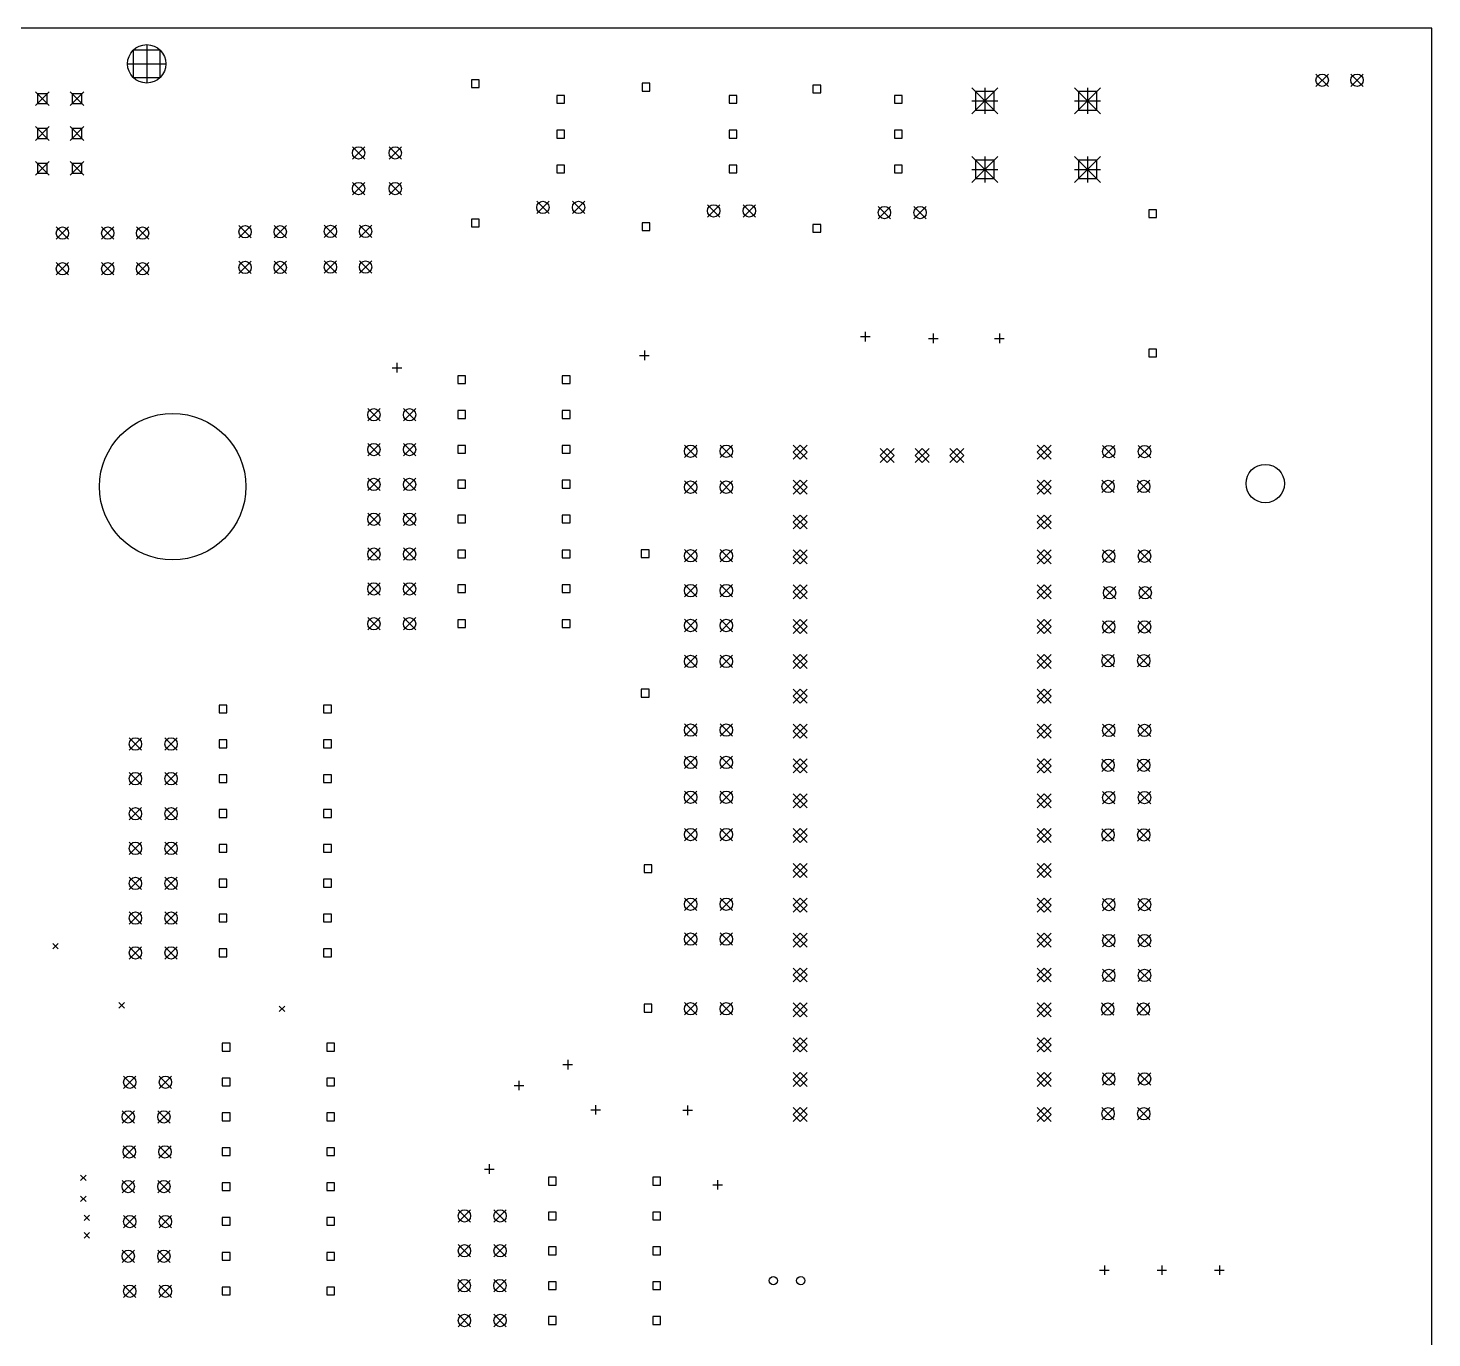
# Model space of a CAD drawing. Extents: x 10 to 419, y -285 to -23.
# Drawn here: x 316.6 to 419, y -118.5 to -23 of the extents above; entities that cross this region are included whole.
import ezdxf

# ---------------------------------------------------------------- set-up
doc = ezdxf.new("R2010")
doc.units = 0
doc.layers.add('BLACK', color=7, linetype='CONTINUOUS')

msp = doc.modelspace()

# ---------------------------------------------------------------- linework, layer by layer
at = {"layer": 'BLACK', "linetype": 'CONTINUOUS'}
for p, q in [((418.973, -23), (12.573, -23)), ((418.973, -216.5), (418.973, -23)), ((325.298, -24.2053), (325.298, -27.0053)), ((326.288, -24.6154), (324.308, -24.6154)), ((324.308, -24.6154), (324.308, -26.5953)), ((326.288, -26.5953), (326.288, -24.6154)), ((323.898, -25.6053), (326.698, -25.6053)), ((324.308, -26.5953), (326.288, -26.5953)), ((410.523, -26.3491), (411.423, -27.2491)), ((411.423, -26.3491), (410.523, -27.2491)), ((413.063, -26.3491), (413.963, -27.2491)), ((413.963, -26.3491), (413.063, -27.2491)), ((349.533, -26.7703), (348.967, -26.7703)), ((348.967, -26.7703), (348.967, -27.336)), ((348.967, -27.336), (349.533, -27.336)), ((349.533, -27.336), (349.533, -26.7703)), ((361.979, -27.0243), (361.413, -27.0243)), ((361.413, -27.0243), (361.413, -27.59)), ((361.413, -27.59), (361.979, -27.59)), ((361.979, -27.59), (361.979, -27.0243)), ((374.425, -27.1513), (373.859, -27.1513)), ((373.859, -27.1513), (373.859, -27.717)), ((374.425, -27.717), (374.425, -27.1513)), ((385.438, -27.35), (387.338, -29.25)), ((387.338, -27.35), (385.438, -29.25)), ((386.388, -27.35), (386.388, -29.25)), ((392.928, -27.35), (394.828, -29.25)), ((394.828, -27.35), (392.928, -29.25)), ((393.878, -27.35), (393.878, -29.25)), ((317.178, -27.6453), (318.178, -28.6453)), ((318.178, -27.6453), (317.178, -28.6453)), ((318.031, -27.7918), (317.324, -27.7918)), ((317.324, -27.7918), (317.324, -28.4989)), ((317.324, -28.4989), (318.031, -28.4989)), ((318.031, -28.4989), (318.031, -27.7918)), ((319.718, -27.6453), (320.718, -28.6453)), ((320.718, -27.6453), (319.718, -28.6453)), ((320.571, -27.7918), (319.864, -27.7918)), ((319.864, -27.7918), (319.864, -28.4989)), ((319.864, -28.4989), (320.571, -28.4989)), ((320.571, -28.4989), (320.571, -27.7918)), ((355.756, -27.9112), (355.19, -27.9112)), ((355.19, -27.9112), (355.19, -28.4768)), ((355.19, -28.4768), (355.756, -28.4768)), ((355.756, -28.4768), (355.756, -27.9112)), ((368.308, -27.9112), (367.742, -27.9112)), ((367.742, -27.9112), (367.742, -28.4768)), ((367.742, -28.4768), (368.308, -28.4768)), ((368.308, -28.4768), (368.308, -27.9112)), ((373.859, -27.717), (374.425, -27.717)), ((380.368, -27.9112), (379.803, -27.9112)), ((379.803, -27.9112), (379.803, -28.4768)), ((379.803, -28.4768), (380.368, -28.4768)), ((380.368, -28.4768), (380.368, -27.9112)), ((385.438, -28.3), (387.338, -28.3)), ((387.06, -27.6282), (385.716, -27.6282)), ((385.716, -27.6282), (385.716, -28.9718)), ((387.06, -28.9718), (387.06, -27.6282)), ((392.928, -28.3), (394.828, -28.3)), ((394.55, -27.6282), (393.206, -27.6282)), ((393.206, -27.6282), (393.206, -28.9718)), ((394.55, -28.9718), (394.55, -27.6282)), ((385.716, -28.9718), (387.06, -28.9718)), ((393.206, -28.9718), (394.55, -28.9718)), ((317.178, -30.1853), (318.178, -31.1853)), ((318.178, -30.1853), (317.178, -31.1853)), ((318.031, -30.3318), (317.324, -30.3318)), ((317.324, -30.3318), (317.324, -31.0389)), ((318.031, -31.0389), (318.031, -30.3318)), ((319.718, -30.1853), (320.718, -31.1853)), ((320.718, -30.1853), (319.718, -31.1853)), ((320.571, -30.3318), (319.864, -30.3318)), ((319.864, -30.3318), (319.864, -31.0389)), ((320.571, -31.0389), (320.571, -30.3318)), ((355.756, -30.4512), (355.19, -30.4512)), ((355.19, -30.4512), (355.19, -31.0168)), ((355.756, -31.0168), (355.756, -30.4512)), ((368.308, -30.4512), (367.742, -30.4512)), ((367.742, -30.4512), (367.742, -31.0168)), ((368.308, -31.0168), (368.308, -30.4512)), ((380.368, -30.4512), (379.803, -30.4512)), ((379.803, -30.4512), (379.803, -31.0168)), ((380.368, -31.0168), (380.368, -30.4512)), ((317.324, -31.0389), (318.031, -31.0389)), ((319.864, -31.0389), (320.571, -31.0389)), ((340.291, -31.6531), (341.191, -32.5531)), ((341.191, -31.6531), (340.291, -32.5531)), ((342.958, -31.6531), (343.858, -32.5531)), ((343.858, -31.6531), (342.958, -32.5531)), ((355.19, -31.0168), (355.756, -31.0168)), ((367.742, -31.0168), (368.308, -31.0168)), ((379.803, -31.0168), (380.368, -31.0168)), ((317.178, -32.7253), (318.178, -33.7253)), ((318.178, -32.7253), (317.178, -33.7253)), ((319.718, -32.7253), (320.718, -33.7253)), ((320.718, -32.7253), (319.718, -33.7253)), ((385.438, -32.35), (387.338, -34.25)), ((387.338, -32.35), (385.438, -34.25)), ((387.06, -32.6282), (385.716, -32.6282)), ((385.716, -32.6282), (385.716, -33.9718)), ((386.388, -32.35), (386.388, -34.25)), ((387.06, -33.9718), (387.06, -32.6282)), ((392.928, -32.35), (394.828, -34.25)), ((394.828, -32.35), (392.928, -34.25)), ((394.55, -32.6282), (393.206, -32.6282)), ((393.206, -32.6282), (393.206, -33.9718)), ((393.878, -32.35), (393.878, -34.25)), ((394.55, -33.9718), (394.55, -32.6282)), ((318.031, -32.8718), (317.324, -32.8718)), ((317.324, -32.8718), (317.324, -33.5789)), ((317.324, -33.5789), (318.031, -33.5789)), ((318.031, -33.5789), (318.031, -32.8718)), ((320.571, -32.8718), (319.864, -32.8718)), ((319.864, -32.8718), (319.864, -33.5789)), ((319.864, -33.5789), (320.571, -33.5789)), ((320.571, -33.5789), (320.571, -32.8718)), ((355.756, -32.9912), (355.19, -32.9912)), ((355.19, -32.9912), (355.19, -33.5568)), ((355.19, -33.5568), (355.756, -33.5568)), ((355.756, -33.5568), (355.756, -32.9912)), ((368.308, -32.9912), (367.742, -32.9912)), ((367.742, -32.9912), (367.742, -33.5568)), ((367.742, -33.5568), (368.308, -33.5568)), ((368.308, -33.5568), (368.308, -32.9912)), ((380.368, -32.9912), (379.803, -32.9912)), ((379.803, -32.9912), (379.803, -33.5568)), ((379.803, -33.5568), (380.368, -33.5568)), ((380.368, -33.5568), (380.368, -32.9912)), ((385.438, -33.3), (387.338, -33.3)), ((392.928, -33.3), (394.828, -33.3)), ((340.291, -34.2531), (341.191, -35.1531)), ((341.191, -34.2531), (340.291, -35.1531)), ((342.958, -34.2531), (343.858, -35.1531)), ((343.858, -34.2531), (342.958, -35.1531)), ((385.716, -33.9718), (387.06, -33.9718)), ((393.206, -33.9718), (394.55, -33.9718)), ((353.723, -35.6201), (354.623, -36.5201)), ((354.623, -35.6201), (353.723, -36.5201)), ((356.323, -35.6201), (357.223, -36.5201)), ((357.223, -35.6201), (356.323, -36.5201)), ((366.169, -35.8741), (367.069, -36.7741)), ((367.069, -35.8741), (366.169, -36.7741)), ((368.769, -35.8741), (369.669, -36.7741)), ((369.669, -35.8741), (368.769, -36.7741)), ((378.615, -36.0011), (379.515, -36.9011)), ((379.515, -36.0011), (378.615, -36.9011)), ((381.215, -36.0011), (382.115, -36.9011)), ((382.115, -36.0011), (381.215, -36.9011)), ((398.91, -36.2424), (398.345, -36.2424)), ((398.345, -36.2424), (398.345, -36.808)), ((398.345, -36.808), (398.91, -36.808)), ((398.91, -36.808), (398.91, -36.2424)), ((318.701, -37.4951), (319.601, -38.3951)), ((319.601, -37.4951), (318.701, -38.3951)), ((322.003, -37.4951), (322.903, -38.3951)), ((322.903, -37.4951), (322.003, -38.3951)), ((324.543, -37.4951), (325.443, -38.3951)), ((325.443, -37.4951), (324.543, -38.3951)), ((332.015, -37.3981), (332.915, -38.2981)), ((332.915, -37.3981), (332.015, -38.2981)), ((334.576, -37.3981), (335.476, -38.2981)), ((335.476, -37.3981), (334.576, -38.2981)), ((338.238, -37.3681), (339.138, -38.2681)), ((339.138, -37.3681), (338.238, -38.2681)), ((340.799, -37.3681), (341.699, -38.2681)), ((341.699, -37.3681), (340.799, -38.2681)), ((349.533, -36.9303), (348.967, -36.9303)), ((348.967, -36.9303), (348.967, -37.496)), ((348.967, -37.496), (349.533, -37.496)), ((349.533, -37.496), (349.533, -36.9303)), ((361.979, -37.1843), (361.413, -37.1843)), ((361.413, -37.1843), (361.413, -37.75)), ((361.413, -37.75), (361.979, -37.75)), ((361.979, -37.75), (361.979, -37.1843)), ((374.425, -37.3113), (373.859, -37.3113)), ((373.859, -37.3113), (373.859, -37.877)), ((374.425, -37.877), (374.425, -37.3113)), ((373.859, -37.877), (374.425, -37.877)), ((318.701, -40.0951), (319.601, -40.9951)), ((319.601, -40.0951), (318.701, -40.9951)), ((322.003, -40.0951), (322.903, -40.9951)), ((322.903, -40.0951), (322.003, -40.9951)), ((324.543, -40.0951), (325.443, -40.9951)), ((325.443, -40.0951), (324.543, -40.9951)), ((332.015, -39.9981), (332.915, -40.8981)), ((332.915, -39.9981), (332.015, -40.8981)), ((334.576, -39.9981), (335.476, -40.8981)), ((335.476, -39.9981), (334.576, -40.8981)), ((338.238, -39.9681), (339.138, -40.8681)), ((339.138, -39.9681), (338.238, -40.8681)), ((340.799, -39.9681), (341.699, -40.8681)), ((341.699, -39.9681), (340.799, -40.8681)), ((377.323, -45.4914), (378.023, -45.4914)), ((377.673, -45.1414), (377.673, -45.8414)), ((382.276, -45.6184), (382.976, -45.6184)), ((382.626, -45.2684), (382.626, -45.9684)), ((387.102, -45.6184), (387.802, -45.6184)), ((387.452, -45.2684), (387.452, -45.9684)), ((361.219, -46.863), (361.919, -46.863)), ((361.569, -46.513), (361.569, -47.213)), ((398.91, -46.4024), (398.345, -46.4024)), ((398.345, -46.4024), (398.345, -46.968)), ((398.345, -46.968), (398.91, -46.968)), ((398.91, -46.968), (398.91, -46.4024)), ((343.185, -47.7541), (343.885, -47.7541)), ((343.535, -47.4041), (343.535, -48.1041)), ((348.532, -48.3453), (347.966, -48.3453)), ((347.966, -48.3453), (347.966, -48.911)), ((347.966, -48.911), (348.532, -48.911)), ((348.532, -48.911), (348.532, -48.3453)), ((356.152, -48.3453), (355.586, -48.3453)), ((355.586, -48.3453), (355.586, -48.911)), ((355.586, -48.911), (356.152, -48.911)), ((356.152, -48.911), (356.152, -48.3453)), ((341.404, -50.7331), (342.304, -51.6331)), ((342.304, -50.7331), (341.404, -51.6331)), ((344.004, -50.7331), (344.904, -51.6331)), ((344.904, -50.7331), (344.004, -51.6331)), ((348.532, -50.8853), (347.966, -50.8853)), ((347.966, -50.8853), (347.966, -51.451)), ((348.532, -51.451), (348.532, -50.8853)), ((356.152, -50.8853), (355.586, -50.8853)), ((355.586, -50.8853), (355.586, -51.451)), ((356.152, -51.451), (356.152, -50.8853)), ((347.966, -51.451), (348.532, -51.451)), ((355.586, -51.451), (356.152, -51.451)), ((341.404, -53.2731), (342.304, -54.1731)), ((342.304, -53.2731), (341.404, -54.1731)), ((344.004, -53.2731), (344.904, -54.1731)), ((344.904, -53.2731), (344.004, -54.1731)), ((348.532, -53.4253), (347.966, -53.4253)), ((347.966, -53.4253), (347.966, -53.991)), ((347.966, -53.991), (348.532, -53.991)), ((348.532, -53.991), (348.532, -53.4253)), ((356.152, -53.4253), (355.586, -53.4253)), ((355.586, -53.4253), (355.586, -53.991)), ((355.586, -53.991), (356.152, -53.991)), ((356.152, -53.991), (356.152, -53.4253)), ((364.493, -53.398), (365.393, -54.298)), ((365.393, -53.398), (364.493, -54.298)), ((367.093, -53.398), (367.993, -54.298)), ((367.993, -53.398), (367.093, -54.298)), ((372.412, -53.4134), (373.432, -54.4334)), ((373.432, -53.4134), (372.412, -54.4334)), ((372.922, -53.4134), (372.412, -53.9234)), ((372.412, -53.9234), (372.922, -54.4334)), ((373.432, -53.9234), (372.922, -53.4134)), ((372.922, -54.4334), (373.432, -53.9234)), ((378.762, -53.6434), (379.782, -54.6634)), ((379.782, -53.6434), (378.762, -54.6634)), ((379.272, -53.6434), (378.762, -54.1534)), ((378.762, -54.1534), (379.272, -54.6634)), ((379.782, -54.1534), (379.272, -53.6434)), ((379.272, -54.6634), (379.782, -54.1534)), ((381.302, -53.6434), (382.322, -54.6634)), ((382.322, -53.6434), (381.302, -54.6634)), ((381.812, -53.6434), (381.302, -54.1534)), ((381.302, -54.1534), (381.812, -54.6634)), ((382.322, -54.1534), (381.812, -53.6434)), ((381.812, -54.6634), (382.322, -54.1534)), ((383.842, -53.6434), (384.862, -54.6634)), ((384.862, -53.6434), (383.842, -54.6634)), ((384.352, -53.6434), (383.842, -54.1534)), ((383.842, -54.1534), (384.352, -54.6634)), ((384.862, -54.1534), (384.352, -53.6434)), ((384.352, -54.6634), (384.862, -54.1534)), ((390.192, -53.4134), (391.212, -54.4334)), ((391.212, -53.4134), (390.192, -54.4334)), ((390.702, -53.4134), (390.192, -53.9234)), ((390.192, -53.9234), (390.702, -54.4334)), ((391.212, -53.9234), (390.702, -53.4134)), ((390.702, -54.4334), (391.212, -53.9234)), ((394.973, -53.4234), (395.873, -54.3234)), ((395.873, -53.4234), (394.973, -54.3234)), ((397.573, -53.4234), (398.473, -54.3234)), ((398.473, -53.4234), (397.573, -54.3234)), ((341.404, -55.8131), (342.304, -56.7131)), ((342.304, -55.8131), (341.404, -56.7131)), ((344.004, -55.8131), (344.904, -56.7131)), ((344.904, -55.8131), (344.004, -56.7131)), ((348.532, -55.9653), (347.966, -55.9653)), ((347.966, -55.9653), (347.966, -56.531)), ((348.532, -56.531), (348.532, -55.9653)), ((356.152, -55.9653), (355.586, -55.9653)), ((355.586, -55.9653), (355.586, -56.531)), ((356.152, -56.531), (356.152, -55.9653)), ((364.493, -56.0142), (365.393, -56.9142)), ((365.393, -56.0142), (364.493, -56.9142)), ((367.093, -56.0142), (367.993, -56.9142)), ((367.993, -56.0142), (367.093, -56.9142)), ((372.412, -55.9534), (373.432, -56.9734)), ((373.432, -55.9534), (372.412, -56.9734)), ((372.922, -55.9534), (372.412, -56.4634)), ((373.432, -56.4634), (372.922, -55.9534)), ((390.192, -55.9534), (391.212, -56.9734)), ((391.212, -55.9534), (390.192, -56.9734)), ((390.702, -55.9534), (390.192, -56.4634)), ((391.212, -56.4634), (390.702, -55.9534)), ((394.922, -55.9634), (395.822, -56.8634)), ((395.822, -55.9634), (394.922, -56.8634)), ((397.522, -55.9634), (398.422, -56.8634)), ((398.422, -55.9634), (397.522, -56.8634)), ((347.966, -56.531), (348.532, -56.531)), ((355.586, -56.531), (356.152, -56.531)), ((372.412, -56.4634), (372.922, -56.9734)), ((372.922, -56.9734), (373.432, -56.4634)), ((390.192, -56.4634), (390.702, -56.9734)), ((390.702, -56.9734), (391.212, -56.4634)), ((341.404, -58.3531), (342.304, -59.2531)), ((342.304, -58.3531), (341.404, -59.2531)), ((344.004, -58.3531), (344.904, -59.2531)), ((344.904, -58.3531), (344.004, -59.2531)), ((348.532, -58.5053), (347.966, -58.5053)), ((347.966, -58.5053), (347.966, -59.071)), ((347.966, -59.071), (348.532, -59.071)), ((348.532, -59.071), (348.532, -58.5053)), ((356.152, -58.5053), (355.586, -58.5053)), ((355.586, -58.5053), (355.586, -59.071)), ((355.586, -59.071), (356.152, -59.071)), ((356.152, -59.071), (356.152, -58.5053)), ((372.412, -58.4934), (373.432, -59.5134)), ((373.432, -58.4934), (372.412, -59.5134)), ((372.922, -58.4934), (372.412, -59.0034)), ((372.412, -59.0034), (372.922, -59.5134)), ((373.432, -59.0034), (372.922, -58.4934)), ((372.922, -59.5134), (373.432, -59.0034)), ((390.192, -58.4934), (391.212, -59.5134)), ((391.212, -58.4934), (390.192, -59.5134)), ((390.702, -58.4934), (390.192, -59.0034)), ((390.192, -59.0034), (390.702, -59.5134)), ((391.212, -59.0034), (390.702, -58.4934)), ((390.702, -59.5134), (391.212, -59.0034)), ((341.404, -60.8931), (342.304, -61.7931)), ((342.304, -60.8931), (341.404, -61.7931)), ((344.004, -60.8931), (344.904, -61.7931)), ((344.904, -60.8931), (344.004, -61.7931)), ((348.532, -61.0453), (347.966, -61.0453)), ((347.966, -61.0453), (347.966, -61.611)), ((348.532, -61.611), (348.532, -61.0453)), ((356.152, -61.0453), (355.586, -61.0453)), ((355.586, -61.0453), (355.586, -61.611)), ((356.152, -61.611), (356.152, -61.0453)), ((361.913, -61.0372), (361.347, -61.0372)), ((361.347, -61.0372), (361.347, -61.6028)), ((361.913, -61.6028), (361.913, -61.0372)), ((364.493, -61.018), (365.393, -61.918)), ((365.393, -61.018), (364.493, -61.918)), ((367.093, -61.018), (367.993, -61.918)), ((367.993, -61.018), (367.093, -61.918)), ((372.412, -61.0334), (373.432, -62.0534)), ((373.432, -61.0334), (372.412, -62.0534)), ((372.922, -61.0334), (372.412, -61.5434)), ((373.432, -61.5434), (372.922, -61.0334)), ((390.192, -61.0334), (391.212, -62.0534)), ((391.212, -61.0334), (390.192, -62.0534)), ((390.702, -61.0334), (390.192, -61.5434)), ((391.212, -61.5434), (390.702, -61.0334)), ((394.973, -61.0434), (395.873, -61.9434)), ((395.873, -61.0434), (394.973, -61.9434)), ((397.573, -61.0434), (398.473, -61.9434)), ((398.473, -61.0434), (397.573, -61.9434)), ((347.966, -61.611), (348.532, -61.611)), ((355.586, -61.611), (356.152, -61.611)), ((361.347, -61.6028), (361.913, -61.6028)), ((372.412, -61.5434), (372.922, -62.0534)), ((372.922, -62.0534), (373.432, -61.5434)), ((390.192, -61.5434), (390.702, -62.0534)), ((390.702, -62.0534), (391.212, -61.5434)), ((341.404, -63.4331), (342.304, -64.3331)), ((342.304, -63.4331), (341.404, -64.3331)), ((344.004, -63.4331), (344.904, -64.3331)), ((344.904, -63.4331), (344.004, -64.3331)), ((348.532, -63.5853), (347.966, -63.5853)), ((347.966, -63.5853), (347.966, -64.151)), ((347.966, -64.151), (348.532, -64.151)), ((348.532, -64.151), (348.532, -63.5853)), ((356.152, -63.5853), (355.586, -63.5853)), ((355.586, -63.5853), (355.586, -64.151)), ((355.586, -64.151), (356.152, -64.151)), ((356.152, -64.151), (356.152, -63.5853)), ((364.493, -63.558), (365.393, -64.458)), ((365.393, -63.558), (364.493, -64.458)), ((367.093, -63.558), (367.993, -64.458)), ((367.993, -63.558), (367.093, -64.458)), ((372.412, -63.5734), (373.432, -64.5934)), ((373.432, -63.5734), (372.412, -64.5934)), ((372.922, -63.5734), (372.412, -64.0834)), ((372.412, -64.0834), (372.922, -64.5934)), ((373.432, -64.0834), (372.922, -63.5734)), ((372.922, -64.5934), (373.432, -64.0834)), ((390.192, -63.5734), (391.212, -64.5934)), ((391.212, -63.5734), (390.192, -64.5934)), ((390.702, -63.5734), (390.192, -64.0834)), ((390.192, -64.0834), (390.702, -64.5934)), ((391.212, -64.0834), (390.702, -63.5734)), ((390.702, -64.5934), (391.212, -64.0834)), ((395.023, -63.7104), (395.923, -64.6104)), ((395.923, -63.7104), (395.023, -64.6104)), ((397.623, -63.7104), (398.523, -64.6104)), ((398.523, -63.7104), (397.623, -64.6104)), ((341.404, -65.9731), (342.304, -66.8731)), ((342.304, -65.9731), (341.404, -66.8731)), ((344.004, -65.9731), (344.904, -66.8731)), ((344.904, -65.9731), (344.004, -66.8731)), ((348.532, -66.1253), (347.966, -66.1253)), ((347.966, -66.1253), (347.966, -66.691)), ((348.532, -66.691), (348.532, -66.1253)), ((356.152, -66.1253), (355.586, -66.1253)), ((355.586, -66.1253), (355.586, -66.691)), ((356.152, -66.691), (356.152, -66.1253)), ((364.493, -66.098), (365.393, -66.998)), ((365.393, -66.098), (364.493, -66.998)), ((367.093, -66.098), (367.993, -66.998)), ((367.993, -66.098), (367.093, -66.998)), ((372.412, -66.1134), (373.432, -67.1334)), ((373.432, -66.1134), (372.412, -67.1334)), ((372.922, -66.1134), (372.412, -66.6234)), ((373.432, -66.6234), (372.922, -66.1134)), ((390.192, -66.1134), (391.212, -67.1334)), ((391.212, -66.1134), (390.192, -67.1334)), ((390.702, -66.1134), (390.192, -66.6234)), ((391.212, -66.6234), (390.702, -66.1134)), ((394.973, -66.1996), (395.873, -67.0996)), ((395.873, -66.1996), (394.973, -67.0996)), ((397.573, -66.1996), (398.473, -67.0996)), ((398.473, -66.1996), (397.573, -67.0996)), ((347.966, -66.691), (348.532, -66.691)), ((355.586, -66.691), (356.152, -66.691)), ((372.412, -66.6234), (372.922, -67.1334)), ((372.922, -67.1334), (373.432, -66.6234)), ((390.192, -66.6234), (390.702, -67.1334)), ((390.702, -67.1334), (391.212, -66.6234)), ((364.493, -68.7142), (365.393, -69.6142)), ((365.393, -68.7142), (364.493, -69.6142)), ((367.093, -68.7142), (367.993, -69.6142)), ((367.993, -68.7142), (367.093, -69.6142)), ((372.412, -68.6534), (373.432, -69.6734)), ((373.432, -68.6534), (372.412, -69.6734)), ((372.922, -68.6534), (372.412, -69.1634)), ((372.412, -69.1634), (372.922, -69.6734)), ((373.432, -69.1634), (372.922, -68.6534)), ((372.922, -69.6734), (373.432, -69.1634)), ((390.192, -68.6534), (391.212, -69.6734)), ((391.212, -68.6534), (390.192, -69.6734)), ((390.702, -68.6534), (390.192, -69.1634)), ((390.192, -69.1634), (390.702, -69.6734)), ((391.212, -69.1634), (390.702, -68.6534)), ((390.702, -69.6734), (391.212, -69.1634)), ((394.922, -68.6634), (395.822, -69.5634)), ((395.822, -68.6634), (394.922, -69.5634)), ((397.522, -68.6634), (398.422, -69.5634)), ((398.422, -68.6634), (397.522, -69.5634)), ((361.913, -71.1972), (361.347, -71.1972)), ((361.347, -71.1972), (361.347, -71.7628)), ((361.913, -71.7628), (361.913, -71.1972)), ((372.412, -71.1934), (373.432, -72.2134)), ((373.432, -71.1934), (372.412, -72.2134)), ((372.922, -71.1934), (372.412, -71.7034)), ((373.432, -71.7034), (372.922, -71.1934)), ((390.192, -71.1934), (391.212, -72.2134)), ((391.212, -71.1934), (390.192, -72.2134)), ((390.702, -71.1934), (390.192, -71.7034)), ((391.212, -71.7034), (390.702, -71.1934)), ((331.133, -72.3483), (330.567, -72.3483)), ((330.567, -72.3483), (330.567, -72.914)), ((331.133, -72.914), (331.133, -72.3483)), ((338.753, -72.3483), (338.187, -72.3483)), ((338.187, -72.3483), (338.187, -72.914)), ((338.753, -72.914), (338.753, -72.3483)), ((361.347, -71.7628), (361.913, -71.7628)), ((372.412, -71.7034), (372.922, -72.2134)), ((372.922, -72.2134), (373.432, -71.7034)), ((390.192, -71.7034), (390.702, -72.2134)), ((390.702, -72.2134), (391.212, -71.7034)), ((330.567, -72.914), (331.133, -72.914)), ((338.187, -72.914), (338.753, -72.914)), ((364.493, -73.718), (365.393, -74.618)), ((365.393, -73.718), (364.493, -74.618)), ((367.093, -73.718), (367.993, -74.618)), ((367.993, -73.718), (367.093, -74.618)), ((372.412, -73.7334), (373.432, -74.7534)), ((373.432, -73.7334), (372.412, -74.7534)), ((372.922, -73.7334), (372.412, -74.2434)), ((372.412, -74.2434), (372.922, -74.7534)), ((373.432, -74.2434), (372.922, -73.7334)), ((372.922, -74.7534), (373.432, -74.2434)), ((390.192, -73.7334), (391.212, -74.7534)), ((391.212, -73.7334), (390.192, -74.7534)), ((390.702, -73.7334), (390.192, -74.2434)), ((390.192, -74.2434), (390.702, -74.7534)), ((391.212, -74.2434), (390.702, -73.7334)), ((390.702, -74.7534), (391.212, -74.2434)), ((394.973, -73.7434), (395.873, -74.6434)), ((395.873, -73.7434), (394.973, -74.6434)), ((397.573, -73.7434), (398.473, -74.6434)), ((398.473, -73.7434), (397.573, -74.6434)), ((324.02, -74.7361), (324.92, -75.6361)), ((324.92, -74.7361), (324.02, -75.6361)), ((326.62, -74.7361), (327.52, -75.6361)), ((327.52, -74.7361), (326.62, -75.6361)), ((331.133, -74.8883), (330.567, -74.8883)), ((330.567, -74.8883), (330.567, -75.454)), ((330.567, -75.454), (331.133, -75.454)), ((331.133, -75.454), (331.133, -74.8883)), ((338.753, -74.8883), (338.187, -74.8883)), ((338.187, -74.8883), (338.187, -75.454)), ((338.187, -75.454), (338.753, -75.454)), ((338.753, -75.454), (338.753, -74.8883)), ((364.493, -76.0802), (365.393, -76.9802)), ((365.393, -76.0802), (364.493, -76.9802)), ((367.093, -76.0802), (367.993, -76.9802)), ((367.993, -76.0802), (367.093, -76.9802)), ((372.412, -76.2734), (373.432, -77.2934)), ((373.432, -76.2734), (372.412, -77.2934)), ((372.922, -76.2734), (372.412, -76.7834)), ((373.432, -76.7834), (372.922, -76.2734)), ((390.192, -76.2734), (391.212, -77.2934)), ((391.212, -76.2734), (390.192, -77.2934)), ((390.702, -76.2734), (390.192, -76.7834)), ((391.212, -76.7834), (390.702, -76.2734)), ((394.922, -76.2834), (395.822, -77.1834)), ((395.822, -76.2834), (394.922, -77.1834)), ((397.522, -76.2834), (398.422, -77.1834)), ((398.422, -76.2834), (397.522, -77.1834)), ((324.02, -77.2611), (324.92, -78.1611)), ((324.92, -77.2611), (324.02, -78.1611)), ((326.62, -77.2611), (327.52, -78.1611)), ((327.52, -77.2611), (326.62, -78.1611)), ((331.133, -77.4283), (330.567, -77.4283)), ((330.567, -77.4283), (330.567, -77.994)), ((331.133, -77.994), (331.133, -77.4283)), ((338.753, -77.4283), (338.187, -77.4283)), ((338.187, -77.4283), (338.187, -77.994)), ((338.753, -77.994), (338.753, -77.4283)), ((372.412, -76.7834), (372.922, -77.2934)), ((372.922, -77.2934), (373.432, -76.7834)), ((390.192, -76.7834), (390.702, -77.2934)), ((390.702, -77.2934), (391.212, -76.7834)), ((330.567, -77.994), (331.133, -77.994)), ((338.187, -77.994), (338.753, -77.994)), ((364.493, -78.6202), (365.393, -79.5202)), ((365.393, -78.6202), (364.493, -79.5202)), ((367.093, -78.6202), (367.993, -79.5202)), ((367.993, -78.6202), (367.093, -79.5202)), ((394.973, -78.6456), (395.873, -79.5456)), ((395.873, -78.6456), (394.973, -79.5456)), ((397.573, -78.6456), (398.473, -79.5456)), ((398.473, -78.6456), (397.573, -79.5456)), ((372.412, -78.8134), (373.432, -79.8334)), ((373.432, -78.8134), (372.412, -79.8334)), ((372.922, -78.8134), (372.412, -79.3234)), ((372.412, -79.3234), (372.922, -79.8334)), ((373.432, -79.3234), (372.922, -78.8134)), ((372.922, -79.8334), (373.432, -79.3234)), ((390.192, -78.8134), (391.212, -79.8334)), ((391.212, -78.8134), (390.192, -79.8334)), ((390.702, -78.8134), (390.192, -79.3234)), ((390.192, -79.3234), (390.702, -79.8334)), ((391.212, -79.3234), (390.702, -78.8134)), ((390.702, -79.8334), (391.212, -79.3234)), ((324.02, -79.8161), (324.92, -80.7161)), ((324.92, -79.8161), (324.02, -80.7161)), ((326.62, -79.8161), (327.52, -80.7161)), ((327.52, -79.8161), (326.62, -80.7161)), ((331.133, -79.9683), (330.567, -79.9683)), ((330.567, -79.9683), (330.567, -80.534)), ((330.567, -80.534), (331.133, -80.534)), ((331.133, -80.534), (331.133, -79.9683)), ((338.753, -79.9683), (338.187, -79.9683)), ((338.187, -79.9683), (338.187, -80.534)), ((338.187, -80.534), (338.753, -80.534)), ((338.753, -80.534), (338.753, -79.9683)), ((364.493, -81.338), (365.393, -82.238)), ((365.393, -81.338), (364.493, -82.238)), ((367.093, -81.338), (367.993, -82.238)), ((367.993, -81.338), (367.093, -82.238)), ((372.412, -81.3534), (373.432, -82.3734)), ((373.432, -81.3534), (372.412, -82.3734)), ((372.922, -81.3534), (372.412, -81.8634)), ((373.432, -81.8634), (372.922, -81.3534)), ((390.192, -81.3534), (391.212, -82.3734)), ((391.212, -81.3534), (390.192, -82.3734)), ((390.702, -81.3534), (390.192, -81.8634)), ((391.212, -81.8634), (390.702, -81.3534)), ((394.922, -81.3634), (395.822, -82.2634)), ((395.822, -81.3634), (394.922, -82.2634)), ((397.522, -81.3634), (398.422, -82.2634)), ((398.422, -81.3634), (397.522, -82.2634)), ((324.02, -82.3411), (324.92, -83.2411)), ((324.92, -82.3411), (324.02, -83.2411)), ((326.62, -82.3411), (327.52, -83.2411)), ((327.52, -82.3411), (326.62, -83.2411)), ((331.133, -82.5083), (330.567, -82.5083)), ((330.567, -82.5083), (330.567, -83.074)), ((331.133, -83.074), (331.133, -82.5083)), ((338.753, -82.5083), (338.187, -82.5083)), ((338.187, -82.5083), (338.187, -83.074)), ((338.753, -83.074), (338.753, -82.5083)), ((372.412, -81.8634), (372.922, -82.3734)), ((372.922, -82.3734), (373.432, -81.8634)), ((390.192, -81.8634), (390.702, -82.3734)), ((390.702, -82.3734), (391.212, -81.8634)), ((330.567, -83.074), (331.133, -83.074)), ((338.187, -83.074), (338.753, -83.074)), ((372.412, -83.8934), (373.432, -84.9134)), ((373.432, -83.8934), (372.412, -84.9134)), ((372.922, -83.8934), (372.412, -84.4034)), ((373.432, -84.4034), (372.922, -83.8934)), ((390.192, -83.8934), (391.212, -84.9134)), ((391.212, -83.8934), (390.192, -84.9134)), ((390.702, -83.8934), (390.192, -84.4034)), ((391.212, -84.4034), (390.702, -83.8934)), ((324.02, -84.8961), (324.92, -85.7961)), ((324.92, -84.8961), (324.02, -85.7961)), ((326.62, -84.8961), (327.52, -85.7961)), ((327.52, -84.8961), (326.62, -85.7961)), ((362.113, -83.9972), (361.547, -83.9972)), ((361.547, -83.9972), (361.547, -84.5628)), ((361.547, -84.5628), (362.113, -84.5628)), ((362.113, -84.5628), (362.113, -83.9972)), ((372.412, -84.4034), (372.922, -84.9134)), ((372.922, -84.9134), (373.432, -84.4034)), ((390.192, -84.4034), (390.702, -84.9134)), ((390.702, -84.9134), (391.212, -84.4034)), ((331.133, -85.0483), (330.567, -85.0483)), ((330.567, -85.0483), (330.567, -85.614)), ((330.567, -85.614), (331.133, -85.614)), ((331.133, -85.614), (331.133, -85.0483)), ((338.753, -85.0483), (338.187, -85.0483)), ((338.187, -85.0483), (338.187, -85.614)), ((338.187, -85.614), (338.753, -85.614)), ((338.753, -85.614), (338.753, -85.0483)), ((364.493, -86.418), (365.393, -87.318)), ((365.393, -86.418), (364.493, -87.318)), ((367.093, -86.418), (367.993, -87.318)), ((367.993, -86.418), (367.093, -87.318)), ((372.412, -86.4334), (373.432, -87.4534)), ((373.432, -86.4334), (372.412, -87.4534)), ((372.922, -86.4334), (372.412, -86.9434)), ((372.412, -86.9434), (372.922, -87.4534)), ((373.432, -86.9434), (372.922, -86.4334)), ((372.922, -87.4534), (373.432, -86.9434)), ((390.192, -86.4334), (391.212, -87.4534)), ((391.212, -86.4334), (390.192, -87.4534)), ((390.702, -86.4334), (390.192, -86.9434)), ((390.192, -86.9434), (390.702, -87.4534)), ((391.212, -86.9434), (390.702, -86.4334)), ((390.702, -87.4534), (391.212, -86.9434)), ((394.973, -86.4434), (395.873, -87.3434)), ((395.873, -86.4434), (394.973, -87.3434)), ((397.573, -86.4434), (398.473, -87.3434)), ((398.473, -86.4434), (397.573, -87.3434)), ((324.02, -87.4211), (324.92, -88.3211)), ((324.92, -87.4211), (324.02, -88.3211)), ((326.62, -87.4211), (327.52, -88.3211)), ((327.52, -87.4211), (326.62, -88.3211)), ((331.133, -87.5883), (330.567, -87.5883)), ((330.567, -87.5883), (330.567, -88.154)), ((331.133, -88.154), (331.133, -87.5883)), ((338.753, -87.5883), (338.187, -87.5883)), ((338.187, -87.5883), (338.187, -88.154)), ((338.753, -88.154), (338.753, -87.5883)), ((330.567, -88.154), (331.133, -88.154)), ((338.187, -88.154), (338.753, -88.154)), ((364.493, -88.958), (365.393, -89.858)), ((365.393, -88.958), (364.493, -89.858)), ((367.093, -88.958), (367.993, -89.858)), ((367.993, -88.958), (367.093, -89.858)), ((372.412, -88.9734), (373.432, -89.9934)), ((373.432, -88.9734), (372.412, -89.9934)), ((372.922, -88.9734), (372.412, -89.4834)), ((373.432, -89.4834), (372.922, -88.9734)), ((390.192, -88.9734), (391.212, -89.9934)), ((391.212, -88.9734), (390.192, -89.9934)), ((390.702, -88.9734), (390.192, -89.4834)), ((391.212, -89.4834), (390.702, -88.9734)), ((318.443, -89.7181), (318.843, -90.1181)), ((318.843, -89.7181), (318.443, -90.1181)), ((324.02, -89.9611), (324.92, -90.8611)), ((324.92, -89.9611), (324.02, -90.8611)), ((326.62, -89.9611), (327.52, -90.8611)), ((327.52, -89.9611), (326.62, -90.8611)), ((372.412, -89.4834), (372.922, -89.9934)), ((372.922, -89.9934), (373.432, -89.4834)), ((390.192, -89.4834), (390.702, -89.9934)), ((390.702, -89.9934), (391.212, -89.4834)), ((394.973, -89.0596), (395.873, -89.9596)), ((395.873, -89.0596), (394.973, -89.9596)), ((397.573, -89.0596), (398.473, -89.9596)), ((398.473, -89.0596), (397.573, -89.9596)), ((331.133, -90.1283), (330.567, -90.1283)), ((330.567, -90.1283), (330.567, -90.694)), ((330.567, -90.694), (331.133, -90.694)), ((331.133, -90.694), (331.133, -90.1283)), ((338.753, -90.1283), (338.187, -90.1283)), ((338.187, -90.1283), (338.187, -90.694)), ((338.187, -90.694), (338.753, -90.694)), ((338.753, -90.694), (338.753, -90.1283)), ((372.412, -91.5134), (373.432, -92.5334)), ((373.432, -91.5134), (372.412, -92.5334)), ((372.922, -91.5134), (372.412, -92.0234)), ((372.412, -92.0234), (372.922, -92.5334)), ((373.432, -92.0234), (372.922, -91.5134)), ((372.922, -92.5334), (373.432, -92.0234)), ((390.192, -91.5134), (391.212, -92.5334)), ((391.212, -91.5134), (390.192, -92.5334)), ((390.702, -91.5134), (390.192, -92.0234)), ((390.192, -92.0234), (390.702, -92.5334)), ((391.212, -92.0234), (390.702, -91.5134)), ((390.702, -92.5334), (391.212, -92.0234)), ((394.973, -91.5996), (395.873, -92.4996)), ((395.873, -91.5996), (394.973, -92.4996)), ((397.573, -91.5996), (398.473, -92.4996)), ((398.473, -91.5996), (397.573, -92.4996)), ((323.269, -94.0361), (323.669, -94.4361)), ((323.669, -94.0361), (323.269, -94.4361)), ((364.493, -94.038), (365.393, -94.938)), ((365.393, -94.038), (364.493, -94.938)), ((367.093, -94.038), (367.993, -94.938)), ((367.993, -94.038), (367.093, -94.938)), ((372.412, -94.0534), (373.432, -95.0734)), ((373.432, -94.0534), (372.412, -95.0734)), ((372.922, -94.0534), (372.412, -94.5634)), ((373.432, -94.5634), (372.922, -94.0534)), ((390.192, -94.0534), (391.212, -95.0734)), ((391.212, -94.0534), (390.192, -95.0734)), ((390.702, -94.0534), (390.192, -94.5634)), ((391.212, -94.5634), (390.702, -94.0534)), ((394.892, -94.0634), (395.792, -94.9634)), ((395.792, -94.0634), (394.892, -94.9634)), ((397.492, -94.0634), (398.392, -94.9634)), ((398.392, -94.0634), (397.492, -94.9634)), ((334.955, -94.2901), (335.355, -94.6901)), ((335.355, -94.2901), (334.955, -94.6901)), ((362.113, -94.1572), (361.547, -94.1572)), ((361.547, -94.1572), (361.547, -94.7228)), ((361.547, -94.7228), (362.113, -94.7228)), ((362.113, -94.7228), (362.113, -94.1572)), ((372.412, -94.5634), (372.922, -95.0734)), ((372.922, -95.0734), (373.432, -94.5634)), ((390.192, -94.5634), (390.702, -95.0734)), ((390.702, -95.0734), (391.212, -94.5634)), ((331.372, -97.0013), (330.806, -97.0013)), ((330.806, -97.0013), (330.806, -97.567)), ((331.372, -97.567), (331.372, -97.0013)), ((338.992, -97.0013), (338.426, -97.0013)), ((338.426, -97.0013), (338.426, -97.567)), ((338.992, -97.567), (338.992, -97.0013)), ((372.412, -96.5934), (373.432, -97.6134)), ((373.432, -96.5934), (372.412, -97.6134)), ((372.922, -96.5934), (372.412, -97.1034)), ((372.412, -97.1034), (372.922, -97.6134)), ((373.432, -97.1034), (372.922, -96.5934)), ((372.922, -97.6134), (373.432, -97.1034)), ((390.192, -96.5934), (391.212, -97.6134)), ((391.212, -96.5934), (390.192, -97.6134)), ((390.702, -96.5934), (390.192, -97.1034)), ((390.192, -97.1034), (390.702, -97.6134)), ((391.212, -97.1034), (390.702, -96.5934)), ((390.702, -97.6134), (391.212, -97.1034)), ((330.806, -97.567), (331.372, -97.567)), ((338.426, -97.567), (338.992, -97.567)), ((355.981, -98.202), (355.981, -98.902)), ((355.631, -98.552), (356.331, -98.552)), ((372.412, -99.1334), (373.432, -100.153)), ((373.432, -99.1334), (372.412, -100.153)), ((372.922, -99.1334), (372.412, -99.6434)), ((373.432, -99.6434), (372.922, -99.1334)), ((390.192, -99.1334), (391.212, -100.153)), ((391.212, -99.1334), (390.192, -100.153)), ((390.702, -99.1334), (390.192, -99.6434)), ((391.212, -99.6434), (390.702, -99.1334)), ((394.973, -99.1434), (395.873, -100.043)), ((395.873, -99.1434), (394.973, -100.043)), ((397.573, -99.1434), (398.473, -100.043)), ((398.473, -99.1434), (397.573, -100.043)), ((323.609, -99.3891), (324.509, -100.289)), ((324.509, -99.3891), (323.609, -100.289)), ((326.209, -99.3891), (327.109, -100.289)), ((327.109, -99.3891), (326.209, -100.289)), ((331.372, -99.5413), (330.806, -99.5413)), ((330.806, -99.5413), (330.806, -100.107)), ((330.806, -100.107), (331.372, -100.107)), ((331.372, -100.107), (331.372, -99.5413)), ((338.992, -99.5413), (338.426, -99.5413)), ((338.426, -99.5413), (338.426, -100.107)), ((338.426, -100.107), (338.992, -100.107)), ((338.992, -100.107), (338.992, -99.5413)), ((352.075, -100.078), (352.775, -100.078)), ((352.425, -99.7281), (352.425, -100.428)), ((372.412, -99.6434), (372.922, -100.153)), ((372.922, -100.153), (373.432, -99.6434)), ((390.192, -99.6434), (390.702, -100.153)), ((390.702, -100.153), (391.212, -99.6434)), ((323.497, -101.914), (324.397, -102.814)), ((324.397, -101.914), (323.497, -102.814)), ((326.097, -101.914), (326.997, -102.814)), ((326.997, -101.914), (326.097, -102.814)), ((331.372, -102.081), (330.806, -102.081)), ((330.806, -102.081), (330.806, -102.647)), ((331.372, -102.647), (331.372, -102.081)), ((338.992, -102.081), (338.426, -102.081)), ((338.426, -102.081), (338.426, -102.647)), ((338.992, -102.647), (338.992, -102.081)), ((357.663, -101.854), (358.363, -101.854)), ((358.013, -101.504), (358.013, -102.204)), ((364.369, -101.879), (365.069, -101.879)), ((364.719, -101.529), (364.719, -102.229)), ((372.412, -101.673), (373.432, -102.693)), ((373.432, -101.673), (372.412, -102.693)), ((372.922, -101.673), (372.412, -102.183)), ((372.412, -102.183), (372.922, -102.693)), ((373.432, -102.183), (372.922, -101.673)), ((372.922, -102.693), (373.432, -102.183)), ((390.192, -101.673), (391.212, -102.693)), ((391.212, -101.673), (390.192, -102.693)), ((390.702, -101.673), (390.192, -102.183)), ((390.192, -102.183), (390.702, -102.693)), ((391.212, -102.183), (390.702, -101.673)), ((390.702, -102.693), (391.212, -102.183)), ((394.922, -101.683), (395.822, -102.583)), ((395.822, -101.683), (394.922, -102.583)), ((397.522, -101.683), (398.422, -102.583)), ((398.422, -101.683), (397.522, -102.583)), ((330.806, -102.647), (331.372, -102.647)), ((338.426, -102.647), (338.992, -102.647)), ((323.579, -104.469), (324.479, -105.369)), ((324.479, -104.469), (323.579, -105.369)), ((326.179, -104.469), (327.079, -105.369)), ((327.079, -104.469), (326.179, -105.369)), ((331.372, -104.621), (330.806, -104.621)), ((330.806, -104.621), (330.806, -105.187)), ((330.806, -105.187), (331.372, -105.187)), ((331.372, -105.187), (331.372, -104.621)), ((338.992, -104.621), (338.426, -104.621)), ((338.426, -104.621), (338.426, -105.187)), ((338.426, -105.187), (338.992, -105.187)), ((338.992, -105.187), (338.992, -104.621)), ((349.916, -106.174), (350.616, -106.174)), ((350.266, -105.824), (350.266, -106.524)), ((320.481, -106.603), (320.881, -107.003)), ((320.881, -106.603), (320.481, -107.003)), ((323.497, -106.994), (324.397, -107.894)), ((324.397, -106.994), (323.497, -107.894)), ((326.097, -106.994), (326.997, -107.894)), ((326.997, -106.994), (326.097, -107.894)), ((331.372, -107.161), (330.806, -107.161)), ((330.806, -107.161), (330.806, -107.727)), ((331.372, -107.727), (331.372, -107.161)), ((338.992, -107.161), (338.426, -107.161)), ((338.426, -107.161), (338.426, -107.727)), ((338.992, -107.727), (338.992, -107.161)), ((355.136, -106.765), (354.57, -106.765)), ((354.57, -106.765), (354.57, -107.331)), ((354.57, -107.331), (355.136, -107.331)), ((355.136, -107.331), (355.136, -106.765)), ((362.756, -106.765), (362.19, -106.765)), ((362.19, -106.765), (362.19, -107.331)), ((362.19, -107.331), (362.756, -107.331)), ((362.756, -107.331), (362.756, -106.765)), ((366.553, -107.317), (367.253, -107.317)), ((366.903, -106.967), (366.903, -107.667)), ((320.475, -108.133), (320.875, -108.533)), ((320.875, -108.133), (320.475, -108.533)), ((330.806, -107.727), (331.372, -107.727)), ((338.426, -107.727), (338.992, -107.727)), ((348.008, -109.138), (348.908, -110.038)), ((348.908, -109.138), (348.008, -110.038)), ((350.608, -109.138), (351.508, -110.038)), ((351.508, -109.138), (350.608, -110.038)), ((355.136, -109.305), (354.57, -109.305)), ((354.57, -109.305), (354.57, -109.871)), ((355.136, -109.871), (355.136, -109.305)), ((362.756, -109.305), (362.19, -109.305)), ((362.19, -109.305), (362.19, -109.871)), ((362.756, -109.871), (362.756, -109.305)), ((320.729, -109.53), (321.129, -109.93)), ((321.129, -109.53), (320.729, -109.93)), ((323.609, -109.549), (324.509, -110.449)), ((324.509, -109.549), (323.609, -110.449)), ((326.209, -109.549), (327.109, -110.449)), ((327.109, -109.549), (326.209, -110.449)), ((331.372, -109.701), (330.806, -109.701)), ((330.806, -109.701), (330.806, -110.267)), ((330.806, -110.267), (331.372, -110.267)), ((331.372, -110.267), (331.372, -109.701)), ((338.992, -109.701), (338.426, -109.701)), ((338.426, -109.701), (338.426, -110.267)), ((338.426, -110.267), (338.992, -110.267)), ((338.992, -110.267), (338.992, -109.701)), ((354.57, -109.871), (355.136, -109.871)), ((362.19, -109.871), (362.756, -109.871)), ((320.731, -110.8), (321.131, -111.2)), ((321.131, -110.8), (320.731, -111.2)), ((323.497, -112.074), (324.397, -112.974)), ((324.397, -112.074), (323.497, -112.974)), ((326.097, -112.074), (326.997, -112.974)), ((326.997, -112.074), (326.097, -112.974)), ((331.372, -112.241), (330.806, -112.241)), ((330.806, -112.241), (330.806, -112.807)), ((331.372, -112.807), (331.372, -112.241)), ((338.992, -112.241), (338.426, -112.241)), ((338.426, -112.241), (338.426, -112.807)), ((338.992, -112.807), (338.992, -112.241)), ((348.008, -111.678), (348.908, -112.578)), ((348.908, -111.678), (348.008, -112.578)), ((350.608, -111.678), (351.508, -112.578)), ((351.508, -111.678), (350.608, -112.578)), ((355.136, -111.845), (354.57, -111.845)), ((354.57, -111.845), (354.57, -112.411)), ((354.57, -112.411), (355.136, -112.411)), ((355.136, -112.411), (355.136, -111.845)), ((362.756, -111.845), (362.19, -111.845)), ((362.19, -111.845), (362.19, -112.411)), ((362.19, -112.411), (362.756, -112.411)), ((362.756, -112.411), (362.756, -111.845)), ((330.806, -112.807), (331.372, -112.807)), ((338.426, -112.807), (338.992, -112.807)), ((394.747, -113.538), (395.447, -113.538)), ((395.097, -113.188), (395.097, -113.888)), ((398.938, -113.538), (399.638, -113.538)), ((399.288, -113.188), (399.288, -113.888)), ((403.129, -113.538), (403.829, -113.538)), ((403.479, -113.188), (403.479, -113.888)), ((347.993, -114.218), (348.893, -115.118)), ((348.893, -114.218), (347.993, -115.118)), ((350.593, -114.218), (351.493, -115.118)), ((351.493, -114.218), (350.593, -115.118)), ((355.136, -114.385), (354.57, -114.385)), ((354.57, -114.385), (354.57, -114.951)), ((355.136, -114.951), (355.136, -114.385)), ((362.756, -114.385), (362.19, -114.385)), ((362.19, -114.385), (362.19, -114.951)), ((362.756, -114.951), (362.756, -114.385)), ((323.609, -114.629), (324.509, -115.529)), ((324.509, -114.629), (323.609, -115.529)), ((326.209, -114.629), (327.109, -115.529)), ((327.109, -114.629), (326.209, -115.529)), ((331.372, -114.781), (330.806, -114.781)), ((330.806, -114.781), (330.806, -115.347)), ((330.806, -115.347), (331.372, -115.347)), ((331.372, -115.347), (331.372, -114.781)), ((338.992, -114.781), (338.426, -114.781)), ((338.426, -114.781), (338.426, -115.347)), ((338.426, -115.347), (338.992, -115.347)), ((338.992, -115.347), (338.992, -114.781)), ((354.57, -114.951), (355.136, -114.951)), ((362.19, -114.951), (362.756, -114.951)), ((348.008, -116.758), (348.908, -117.658)), ((348.908, -116.758), (348.008, -117.658)), ((350.608, -116.758), (351.508, -117.658)), ((351.508, -116.758), (350.608, -117.658)), ((355.136, -116.925), (354.57, -116.925)), ((354.57, -116.925), (354.57, -117.491)), ((354.57, -117.491), (355.136, -117.491)), ((355.136, -117.491), (355.136, -116.925)), ((362.756, -116.925), (362.19, -116.925)), ((362.19, -116.925), (362.19, -117.491)), ((362.19, -117.491), (362.756, -117.491)), ((362.756, -117.491), (362.756, -116.925))]:
    msp.add_line(p, q, dxfattribs=at)
at = {"layer": 'BLACK'}
for centre, radius in [((325.298, -25.6053), 1.4), ((410.973, -26.7991), 0.45), ((413.513, -26.7991), 0.45), ((340.741, -32.1031), 0.45), ((343.408, -32.1031), 0.45), ((340.741, -34.7031), 0.45), ((343.408, -34.7031), 0.45), ((354.173, -36.0701), 0.45), ((356.773, -36.0701), 0.45), ((366.619, -36.3241), 0.45), ((369.219, -36.3241), 0.45), ((379.065, -36.4511), 0.45), ((381.665, -36.4511), 0.45), ((319.151, -37.9451), 0.45), ((322.453, -37.9451), 0.45), ((324.993, -37.9451), 0.45), ((332.465, -37.8481), 0.45), ((335.026, -37.8481), 0.45), ((338.688, -37.8181), 0.45), ((341.249, -37.8181), 0.45), ((319.151, -40.5451), 0.45), ((322.453, -40.5451), 0.45), ((324.993, -40.5451), 0.45), ((332.465, -40.4481), 0.45), ((335.026, -40.4481), 0.45), ((338.688, -40.4181), 0.45), ((341.249, -40.4181), 0.45), ((327.189, -56.427), 5.334), ((341.854, -51.1831), 0.45), ((344.454, -51.1831), 0.45), ((341.854, -53.7231), 0.45), ((344.454, -53.7231), 0.45), ((364.943, -53.848), 0.45), ((367.543, -53.848), 0.45), ((395.423, -53.8734), 0.45), ((398.023, -53.8734), 0.45), ((406.822, -56.2), 1.4), ((341.854, -56.2631), 0.45), ((344.454, -56.2631), 0.45), ((364.943, -56.4642), 0.45), ((367.543, -56.4642), 0.45), ((395.372, -56.4134), 0.45), ((397.972, -56.4134), 0.45), ((341.854, -58.8031), 0.45), ((344.454, -58.8031), 0.45), ((341.854, -61.3431), 0.45), ((344.454, -61.3431), 0.45), ((364.943, -61.468), 0.45), ((367.543, -61.468), 0.45), ((395.423, -61.4934), 0.45), ((398.023, -61.4934), 0.45), ((341.854, -63.8831), 0.45), ((344.454, -63.8831), 0.45), ((364.943, -64.008), 0.45), ((367.543, -64.008), 0.45), ((395.473, -64.1604), 0.45), ((398.073, -64.1604), 0.45), ((341.854, -66.4231), 0.45), ((344.454, -66.4231), 0.45), ((364.943, -66.548), 0.45), ((367.543, -66.548), 0.45), ((395.423, -66.6496), 0.45), ((398.023, -66.6496), 0.45), ((364.943, -69.1642), 0.45), ((367.543, -69.1642), 0.45), ((395.372, -69.1134), 0.45), ((397.972, -69.1134), 0.45), ((364.943, -74.168), 0.45), ((367.543, -74.168), 0.45), ((395.423, -74.1934), 0.45), ((398.023, -74.1934), 0.45), ((324.47, -75.1861), 0.45), ((327.07, -75.1861), 0.45), ((364.943, -76.5302), 0.45), ((367.543, -76.5302), 0.45), ((395.372, -76.7334), 0.45), ((397.972, -76.7334), 0.45), ((324.47, -77.7111), 0.45), ((327.07, -77.7111), 0.45), ((364.943, -79.0702), 0.45), ((367.543, -79.0702), 0.45), ((395.423, -79.0956), 0.45), ((398.023, -79.0956), 0.45), ((324.47, -80.2661), 0.45), ((327.07, -80.2661), 0.45), ((364.943, -81.788), 0.45), ((367.543, -81.788), 0.45), ((395.372, -81.8134), 0.45), ((397.972, -81.8134), 0.45), ((324.47, -82.7911), 0.45), ((327.07, -82.7911), 0.45), ((324.47, -85.3461), 0.45), ((327.07, -85.3461), 0.45), ((364.943, -86.868), 0.45), ((367.543, -86.868), 0.45), ((395.423, -86.8934), 0.45), ((398.023, -86.8934), 0.45), ((324.47, -87.8711), 0.45), ((327.07, -87.8711), 0.45), ((364.943, -89.408), 0.45), ((367.543, -89.408), 0.45), ((324.47, -90.4111), 0.45), ((327.07, -90.4111), 0.45), ((395.423, -89.5096), 0.45), ((398.023, -89.5096), 0.45), ((395.423, -92.0496), 0.45), ((398.023, -92.0496), 0.45), ((364.943, -94.488), 0.45), ((367.543, -94.488), 0.45), ((395.342, -94.5134), 0.45), ((397.942, -94.5134), 0.45), ((395.423, -99.5934), 0.45), ((398.023, -99.5934), 0.45), ((324.059, -99.8391), 0.45), ((326.659, -99.8391), 0.45), ((323.947, -102.364), 0.45), ((326.547, -102.364), 0.45), ((395.372, -102.133), 0.45), ((397.972, -102.133), 0.45), ((324.029, -104.919), 0.45), ((326.629, -104.919), 0.45), ((323.947, -107.444), 0.45), ((326.547, -107.444), 0.45), ((348.458, -109.588), 0.45), ((351.058, -109.588), 0.45), ((324.059, -109.999), 0.45), ((326.659, -109.999), 0.45), ((323.947, -112.524), 0.45), ((326.547, -112.524), 0.45), ((348.458, -112.128), 0.45), ((351.058, -112.128), 0.45), ((348.443, -114.668), 0.45), ((351.043, -114.668), 0.45), ((370.967, -114.3), 0.3), ((372.967, -114.3), 0.3), ((324.059, -115.079), 0.45), ((326.659, -115.079), 0.45), ((348.458, -117.208), 0.45), ((351.058, -117.208), 0.45)]:
    msp.add_circle(centre, radius, dxfattribs=at)

doc.saveas('drawing.dxf')
